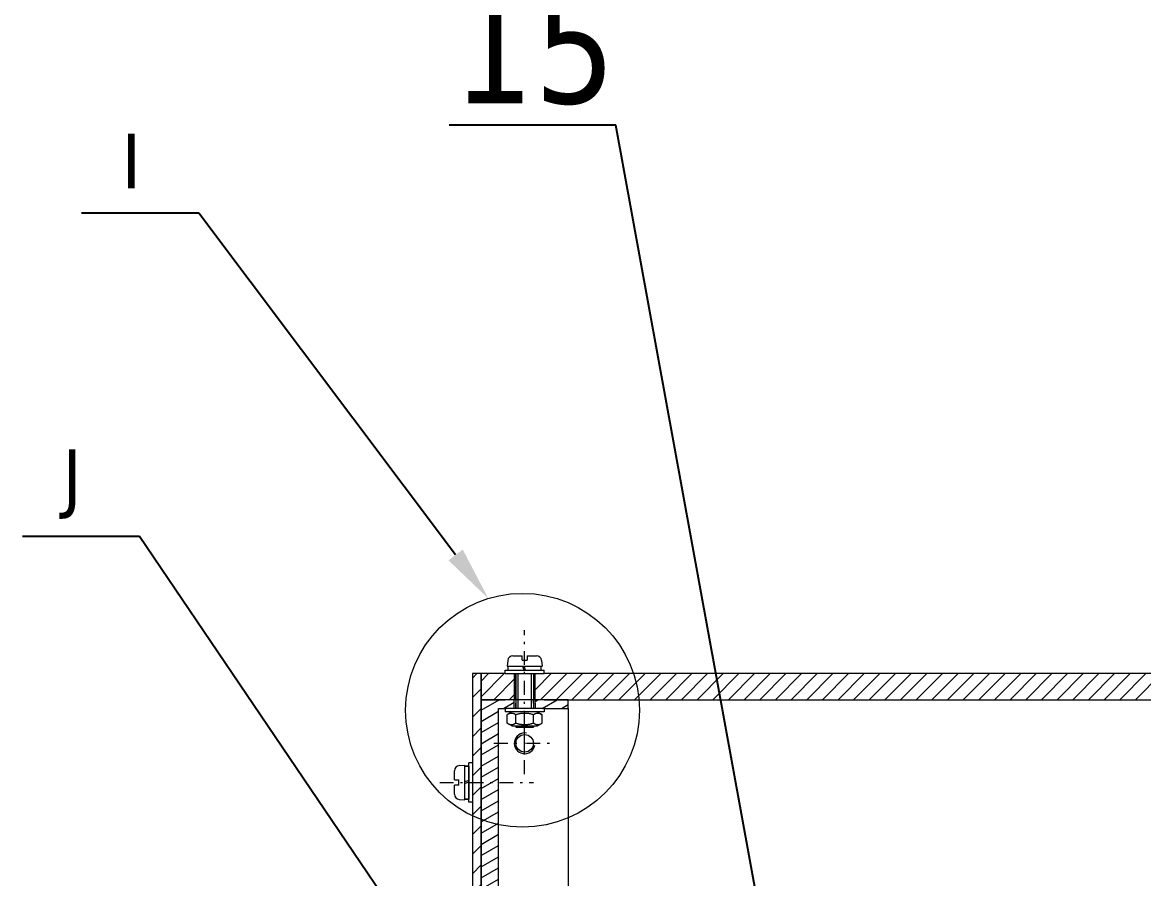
# Model space of a CAD drawing. Header units: millimetres. Extents: x 651 to 8859, y -354 to 894.
# Drawn here: x 2299.1 to 2350.5, y 96.9 to 136.2 of the extents above; entities that cross this region are included whole.
import ezdxf
from ezdxf import colors
from ezdxf.entities.mleader import LeaderData, LeaderLine
from ezdxf.math import Vec2, Vec3

# ---------------------------------------------------------------- set-up
doc = ezdxf.new("R2010")
doc.units = ezdxf.units.MM
doc.linetypes.add('DASHDOT2', pattern=[12.7, 6.35, -3.175, 0, -3.175])
doc.layers.get('0').update_dxf_attribs({"lineweight": 18})
for name, color, linetype, lineweight in [('cienka', 7, 'Continuous', 9), ('Kreskowanie (ISO)', 7, 'Continuous', 9), ('Widoczne (ISO)', 7, 'Continuous', 18), ('Widoczne wąskie (ISO)', 7, 'Continuous', 9)]:
    doc.layers.add(name, color=color, linetype=linetype, lineweight=lineweight)
doc.styles.get("Standard").update_dxf_attribs({"font": 'tahoma.ttf'})

# ---------------------------------------------------------------- blocks, each defined once
blk = doc.blocks.new('*U112')
at = {"layer": 'Widoczne wąskie (ISO)', "color": 0, "linetype": 'DASHDOT2', "ltscale": 0.1, "transparency": 16777216}
blk.add_line((-2.502, 0), (1.8, 0), dxfattribs=at)
blk = doc.blocks.new('*U118')
at = {"layer": 'Widoczne wąskie (ISO)', "color": 0, "linetype": 'DASHDOT2', "ltscale": 0.1, "transparency": 16777216}
blk.add_line((0, -3.58), (0, 2.123), dxfattribs=at)
blk = doc.blocks.new('_Dot')
at = {"color": 0, "linetype": 'ByBlock', "lineweight": -2}
blk.add_line((-0.5, 0), (-1, 0), dxfattribs=at)
at = {"color": 0, "linetype": 'ByBlock', "const_width": 0.5}
blk.add_lwpolyline([(-0.25, 0, 1), (0.25, 0, 1)], format="xyb", close=True, dxfattribs=at)
blk = doc.blocks.new('*U647')
at = {"layer": 'Widoczne wąskie (ISO)', "color": 0, "linetype": 'DASHDOT2', "ltscale": 0.1, "transparency": 16777216}
for p, q in [((0, 0.08164), (0, 1.4082)), ((-1.4082, 0), (-0.08164, 0)), ((0.08164, 0), (1.4082, 0)), ((0, -1.4082), (0, -0.08164))]:
    blk.add_line(p, q, dxfattribs=at)
at = {"layer": 'Widoczne wąskie (ISO)', "color": 0, "linetype": 'Continuous', "ltscale": 0.1, "transparency": 16777216}
for p, q in [((-0.04082, 0), (0.04082, 0)), ((0, -0.04082), (0, 0.04082))]:
    blk.add_line(p, q, dxfattribs=at)

msp = doc.modelspace()

# ---------------------------------------------------------------- hatches: boundary and pattern name
at = {"layer": 'Kreskowanie (ISO)'}
h = msp.add_hatch(dxfattribs=at)
h.set_pattern_fill('ANSI31', color=256, scale=0.2, style=0)
h.paths.add_polyline_path([(2320.112, 106.281), (2319.712, 106.281), (2319.712, 60.521), (2320.112, 60.521), (2320.112, 62.521), (2320.112, 89.321), (2320.112, 91.321), (2320.112, 105.081)])
h = msp.add_hatch(dxfattribs=at)
h.set_pattern_fill('ANSI31', color=256, scale=0.16, style=0)
h.paths.add_polyline_path([(2321.636, 105.081), (2321.212, 105.081), (2320.112, 105.081), (2320.112, 106.281), (2321.212, 106.281), (2321.636, 106.281)])
h = msp.add_hatch(dxfattribs=at)
h.set_pattern_fill('ANSI31', color=256, scale=0.16, style=0)
edge = h.paths.add_edge_path()
edge.add_spline(control_points=[(2389.632, 106.281), (2389.665, 106.049), (2389.713, 105.859), (2389.831, 105.593), (2389.895, 105.49), (2390.06, 105.323), (2390.152, 105.263), (2390.392, 105.162), (2390.538, 105.139), (2390.789, 105.136), (2390.911, 105.152), (2391.115, 105.22), (2391.2, 105.265), (2391.365, 105.398), (2391.435, 105.489), (2391.584, 105.762), (2391.649, 105.987), (2391.698, 106.281)], knot_values=[0.051829, 0.051829, 0.051829, 0.051829, 0.418118, 0.418118, 0.67989, 0.67989, 0.921586, 0.921586, 1.242298, 1.242298, 1.529993, 1.529993, 1.761819, 1.761819, 2.042228, 2.042228, 2.511013, 2.511013, 2.511013, 2.511013], degree=3, periodic=0)
edge.add_line((2391.698, 106.281), (2393.111, 106.281))
edge.add_line((2393.111, 106.281), (2393.111, 105.081))
edge.add_line((2393.111, 105.081), (2324.112, 105.081))
edge.add_line((2324.112, 105.081), (2323.012, 105.081))
edge.add_line((2323.012, 105.081), (2322.588, 105.081))
edge.add_line((2322.588, 105.081), (2322.588, 106.281))
edge.add_line((2322.588, 106.281), (2323.012, 106.281))
edge.add_line((2323.012, 106.281), (2388.675, 106.281))
edge.add_line((2388.675, 106.281), (2389.632, 106.281))
h = msp.add_hatch(dxfattribs=at)
h.set_pattern_fill('ANSI31', color=256, scale=0.14, angle=345)
h.paths.add_polyline_path([(2324.112, 105.081), (2323.012, 105.081), (2322.588, 105.081), (2322.588, 104.921), (2322.588, 104.681), (2323.012, 104.681), (2324.112, 104.681)])
h.paths.add_polyline_path([(2322.588, 105.081), (2322.588, 104.921), (2322.512, 104.681), (2322.588, 104.681), (2322.588, 104.921)])
h.paths.add_polyline_path([(2324.112, 91.721), (2323.012, 91.721), (2322.588, 91.721), (2322.588, 91.321), (2324.112, 91.321)])
h.paths.add_polyline_path([(2322.588, 91.721), (2322.588, 91.321)], flags=17)
h.paths.add_polyline_path([(2320.962, 105.081), (2321.212, 105.081), (2320.312, 105.081), (2320.112, 105.081), (2320.112, 91.321), (2320.312, 91.321), (2321.636, 91.321), (2321.636, 91.321), (2321.636, 91.721), (2321.212, 91.721), (2320.912, 91.721), (2320.912, 104.681), (2321.212, 104.681), (2321.636, 104.682), (2321.636, 105.082)])

# ---------------------------------------------------------------- linework, layer by layer
at = {"layer": 'Widoczne (ISO)'}
for p, q in [((2321.574, 107.101), (2321.992, 107.101)), ((2321.992, 106.901), (2321.992, 107.101)), ((2322.232, 107.101), (2322.232, 106.901)), ((2322.232, 107.101), (2322.65, 107.101)), ((2321.335, 106.882), (2321.312, 106.621)), ((2321.312, 106.621), (2322.912, 106.621)), ((2321.357, 106.441), (2321.357, 106.621)), ((2321.992, 106.901), (2322.232, 106.901)), ((2322.011, 106.621), (2322.076, 106.441)), ((2322.148, 106.441), (2322.083, 106.621)), ((2322.867, 106.441), (2322.867, 106.621)), ((2322.889, 106.882), (2322.912, 106.621)), ((2320.112, 106.281), (2319.712, 106.281)), ((2319.712, 106.281), (2319.712, 60.521)), ((2320.112, 106.281), (2320.112, 105.081)), ((2321.212, 106.281), (2320.112, 106.281)), ((2320.112, 60.521), (2320.112, 106.281)), ((2321.212, 106.441), (2323.012, 106.441)), ((2321.212, 106.281), (2321.212, 106.441)), ((2321.212, 106.281), (2321.712, 106.281)), ((2321.212, 106.281), (2321.712, 106.281)), ((2321.357, 106.441), (2322.867, 106.441)), ((2321.712, 105.081), (2321.712, 106.281)), ((2321.712, 106.281), (2323.012, 106.281)), ((2321.712, 105.081), (2321.712, 106.281)), ((2321.712, 106.281), (2323.012, 106.281)), ((2321.712, 106.281), (2321.712, 105.081)), ((2322.512, 106.281), (2322.512, 105.081)), ((2322.512, 106.281), (2322.512, 105.081)), ((2322.512, 106.281), (2322.512, 105.081)), ((2323.012, 106.281), (2323.012, 106.441)), ((2389.632, 106.281), (2323.012, 106.281)), ((2320.112, 105.081), (2321.212, 105.081)), ((2321.212, 105.081), (2320.112, 105.081)), ((2320.112, 105.081), (2320.112, 91.321)), ((2322.512, 105.081), (2321.212, 105.081)), ((2322.512, 105.081), (2321.636, 105.081)), ((2321.712, 105.081), (2321.712, 104.921)), ((2323.012, 105.081), (2322.512, 105.081)), ((2322.588, 105.081), (2322.512, 105.081)), ((2322.512, 104.921), (2322.512, 105.081)), ((2323.012, 105.081), (2393.111, 105.081)), ((2324.112, 105.081), (2323.012, 105.081)), ((2324.112, 104.681), (2324.112, 105.081)), ((2320.912, 91.721), (2320.912, 104.681)), ((2320.912, 104.681), (2321.212, 104.681)), ((2322.512, 104.681), (2321.212, 104.681)), ((2323.012, 104.681), (2321.212, 104.681)), ((2321.212, 104.681), (2321.212, 104.521)), ((2323.012, 104.521), (2321.212, 104.521)), ((2321.522, 104.521), (2321.304, 104.395)), ((2321.712, 104.681), (2321.712, 104.921)), ((2321.712, 104.681), (2321.712, 104.921)), ((2321.712, 104.921), (2321.712, 104.681)), ((2322.512, 104.921), (2322.512, 104.681)), ((2322.512, 104.921), (2322.512, 104.681)), ((2322.512, 104.921), (2322.512, 104.681)), ((2323.012, 104.681), (2322.512, 104.681)), ((2322.702, 104.521), (2322.92, 104.395)), ((2323.012, 104.681), (2324.112, 104.681)), ((2323.012, 104.681), (2323.012, 104.521)), ((2324.112, 104.681), (2324.112, 91.721)), ((2321.304, 104.007), (2321.304, 104.395)), ((2321.522, 103.881), (2321.304, 104.007)), ((2321.708, 104.007), (2321.708, 104.395)), ((2322.516, 104.007), (2322.516, 104.395)), ((2322.702, 103.881), (2322.92, 104.007)), ((2322.92, 104.007), (2322.92, 104.395)), ((2321.522, 103.881), (2322.702, 103.881)), ((2321.712, 103.881), (2321.712, 103.821)), ((2321.712, 103.821), (2322.512, 103.821)), ((2322.512, 103.881), (2322.512, 103.821)), ((2319.111, 102.058), (2319.372, 102.081)), ((2319.372, 100.481), (2319.372, 102.081)), ((2319.552, 102.036), (2319.372, 102.036)), ((2319.372, 102.036), (2319.552, 102.036)), ((2319.372, 102.036), (2319.552, 102.036)), ((2319.552, 100.381), (2319.552, 102.181)), ((2319.712, 102.181), (2319.552, 102.181)), ((2319.552, 100.526), (2319.552, 102.036)), ((2319.552, 102.036), (2319.552, 100.526)), ((2318.892, 101.401), (2318.892, 101.819)), ((2318.892, 101.401), (2319.092, 101.401)), ((2319.092, 101.161), (2319.092, 101.401)), ((2319.552, 101.382), (2319.372, 101.317)), ((2319.092, 101.161), (2318.892, 101.161)), ((2318.892, 100.743), (2318.892, 101.161)), ((2319.372, 101.245), (2319.552, 101.31)), ((2319.111, 100.503), (2319.372, 100.481)), ((2319.552, 100.526), (2319.372, 100.526)), ((2319.372, 100.526), (2319.552, 100.526)), ((2319.372, 100.526), (2319.552, 100.526)), ((2319.712, 100.381), (2319.552, 100.381))]:
    msp.add_line(p, q, dxfattribs=at)
msp.add_circle((2322.112, 103.081), 0.4, dxfattribs=at)
for centre, start, end in [((2321.574, 106.861), 90, 175), ((2322.65, 106.861), 5, 90), ((2319.132, 101.819), 95, 180), ((2319.132, 100.743), 180, 265)]:
    msp.add_arc(centre, 0.24, start, end, dxfattribs=at)
for points in [[(2321.708, 104.395), (2321.506, 104.511), (2321.304, 104.395)], [(2321.304, 104.007), (2321.506, 103.89), (2321.708, 104.007)], [(2322.516, 104.395), (2322.112, 104.511), (2321.708, 104.395)], [(2321.708, 104.007), (2322.112, 103.89), (2322.516, 104.007)], [(2322.92, 104.395), (2322.718, 104.511), (2322.516, 104.395)], [(2322.516, 104.007), (2322.718, 103.89), (2322.92, 104.007)]]:
    msp.add_rational_spline(points, [1, 1.15470053838, 1], degree=2, dxfattribs=at)
at = {"layer": 'Widoczne wąskie (ISO)'}
for p, q in [((2321.636, 106.281), (2321.636, 105.081)), ((2321.636, 106.281), (2321.636, 105.081)), ((2321.796, 106.281), (2321.796, 105.081)), ((2321.796, 106.281), (2321.796, 105.081)), ((2322.428, 105.081), (2322.428, 106.281)), ((2322.428, 105.081), (2322.428, 106.281)), ((2322.588, 105.081), (2322.588, 106.281)), ((2322.588, 105.081), (2322.588, 106.281)), ((2321.636, 104.921), (2321.636, 105.081)), ((2321.796, 105.081), (2321.796, 104.921)), ((2322.428, 104.921), (2322.428, 105.081)), ((2322.588, 104.921), (2322.588, 105.081)), ((2321.636, 104.681), (2321.636, 104.921)), ((2321.636, 104.681), (2321.636, 104.921)), ((2321.796, 104.921), (2321.796, 104.681)), ((2321.796, 104.921), (2321.796, 104.681)), ((2322.428, 104.681), (2322.428, 104.921)), ((2322.428, 104.681), (2322.428, 104.921)), ((2322.588, 104.921), (2322.588, 104.681)), ((2322.588, 104.921), (2322.588, 104.681)), ((2321.796, 103.881), (2321.796, 103.821)), ((2322.428, 103.821), (2322.428, 103.881))]:
    msp.add_line(p, q, dxfattribs=at)
msp.add_circle((2322.015, 104.598), 5.365, dxfattribs=at)
msp.add_arc((2322.112, 103.081), 0.476, 80, 350, dxfattribs=at)

# ---------------------------------------------------------------- block references
at = {"layer": 'Widoczne wąskie (ISO)', "linetype": 'DASHDOT2', "ltscale": 0.1}
for name, p in [('*U118', (2322.112, 106.149)), ('*U647', (2322.112, 103.081)), ('*U112', (2320.715, 101.281))]:
    msp.add_blockref(name, p, dxfattribs=at)

# ---------------------------------------------------------------- texts
at = {"layer": 'cienka', "char_height": 2.5, "attachment_point": 5}
for s, insert in [('I', (2304.058, 129.808)), ('J', (2301.345, 114.975))]:
    msp.add_mtext_dynamic_manual_height_columns(s, width=4.57131, gutter_width=12.5, heights=[0], dxfattribs=dict(at, insert=insert))

# ---------------------------------------------------------------- leaders
at = {"layer": 'cienka'}
ml = msp.add_multileader_mtext('Standard', dxfattribs=at)
ml.set_content('15', color=256)
ml.set_leader_properties()
ml.set_arrow_properties(name='DOT')
ml.build(insert=Vec2(0, 0))
ml.multileader.update_dxf_attribs({"has_dogleg": 0, "text_left_attachment_type": 5, "text_right_attachment_type": 6, "text_top_attachment_type": 10, "dogleg_length": 0, "arrow_head_size": 1})
ctx = ml.context
ctx.base_point, ctx.char_height, ctx.arrow_head_size, ctx.landing_gap_size, ctx.plane_origin = Vec3(2319.905, 131.441), 5, 1, 0, Vec3(2350.373, 177.763)
ctx.left_attachment, ctx.right_attachment, ctx.bottom_attachment, ctx.text_align_type = 5, 6, 10, 2
notes = []
notes.append((ctx, [(0, (1, 1, 0), (2326.295, 131.457), (-1, 0), 0, [(0, [(2333.802, 90.302)], 0, [])])]))
ctx.mtext.insert, ctx.mtext.alignment, ctx.mtext.flow_direction = Vec3(2326.295, 137.457), 3, 5
ml = msp.add_multileader_mtext('Standard', dxfattribs=at)
ml.set_content('')
ml.set_leader_properties()
ml.build(insert=Vec2(0, 0))
ml.multileader.update_dxf_attribs({"text_left_attachment_type": 6, "text_right_attachment_type": 6, "text_top_attachment_type": 10, "dogleg_length": 13.301, "arrow_head_size": 2.5})
ctx = ml.context
ctx.base_point, ctx.arrow_head_size, ctx.landing_gap_size, ctx.plane_origin = Vec3(2301.773, 127.412), 2.5, 1, Vec3(2320.445, 106.715)
ctx.left_attachment, ctx.right_attachment, ctx.bottom_attachment = 6, 6, 10
notes.append((ctx, [(0, (1, 1, 0), (2307.149, 127.412), (-1, 0), 5.376, [(0, [(2320.445, 109.728)], 0, [])])]))
ctx.mtext, ml.multileader.dxf.content_type = None, 0
ml = msp.add_multileader_mtext('Standard', dxfattribs=at)
ml.set_content('')
ml.set_leader_properties()
ml.build(insert=Vec2(0, 0))
ml.multileader.update_dxf_attribs({"text_left_attachment_type": 6, "text_right_attachment_type": 6, "text_top_attachment_type": 10, "dogleg_length": 13.301, "arrow_head_size": 2.5})
ctx = ml.context
ctx.base_point, ctx.arrow_head_size, ctx.landing_gap_size, ctx.plane_origin = Vec3(2299.059, 112.58), 2.5, 1, Vec3(2317.731, 91.882)
ctx.left_attachment, ctx.right_attachment, ctx.bottom_attachment = 6, 6, 10
notes.append((ctx, [(0, (1, 1, 0), (2304.435, 112.58), (-1, 0), 5.376, [(0, [(2317.731, 92.957)], 0, [])])]))
ctx.mtext, ml.multileader.dxf.content_type = None, 0
for ctx, leaders in notes:
    for number, flags, end, landing, length, lines in leaders:
        leader = LeaderData()
        leader.index, (leader.has_last_leader_line, leader.has_dogleg_vector, leader.attachment_direction) = number, flags
        leader.last_leader_point, leader.dogleg_vector, leader.dogleg_length = Vec3(end), Vec3(landing), length
        for number, points, colour, breaks in lines:
            line = LeaderLine()
            line.index, line.vertices, line.color, line.breaks = number, Vec3.list(points), colors.encode_raw_color(colour), breaks
            leader.lines.append(line)
        ctx.leaders.append(leader)

doc.saveas('drawing.dxf')
